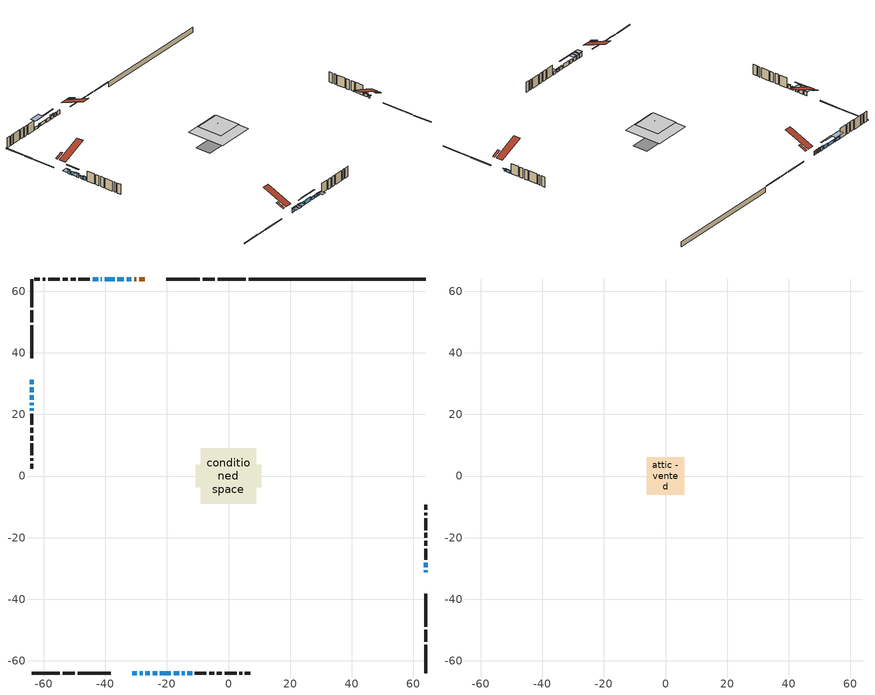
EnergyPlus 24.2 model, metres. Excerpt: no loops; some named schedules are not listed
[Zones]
conditioned space
 floor outside (Floor1 construction): -0.61,-0.61 -0.61,0.61 0.61,0.61 0.61,-0.61 z1.53
 floor adiabatic (AdiabaticFloorConstruction): -8.97,-8.97 -8.97,8.97 8.97,8.97 8.97,-8.97 z3.97
 floor foundation (Slab1 construction): -10.65,-3.7 -10.65,3.7 10.65,3.7 10.65,-3.7 z-0.91
 wall outside (RimJoist1 construction): 5.61,63.96 -3.56,63.96 / -63.96,-63.96 -54.8,-63.96 / -63.96,63.96 -63.96,54.8 / 63.96,-63.96 63.96,-54.8 z1.53:1.83
 wall outside (RimJoist2 construction): -4.48,63.96 -8.44,63.96 / -53.87,-63.96 -49.91,-63.96 / -63.96,53.87 -63.96,49.91 / 63.96,-53.87 63.96,-49.91 z1.53:1.83
 wall outside (RimJoist3 construction): -9.37,63.96 -20.14,63.96 / -48.98,-63.96 -38.22,-63.96 / -63.96,48.98 -63.96,38.22 / 63.96,-48.98 63.96,-38.22 z1.53:1.83
 wall outside (AdiabaticWallConstruction 1): -27.18,63.96 -28.96,63.96 / -29.89,63.96 -30.61,63.96 z1.53:3.56
 wall outside (AdiabaticWallConstruction): -31.17,-63.96 -29.75,-63.96 / -26.98,-63.96 -25.55,-63.96 / -63.96,31.17 -63.96,29.75 z1.53:3.46; -31.54,63.96 -33.06,63.96 z1.53:3.05; -33.99,63.96 -36.05,63.96 / -63.96,22.07 -63.96,21.21 z1.53:3.28; -36.98,63.96 -40.18,63.96 z1.53:3.13; -41.11,63.96 -41.41,63.96 z1.53:3.21; 63.96,-31.17 63.96,-30.61 z1.53:2.45; -28.82,-63.96 -27.9,-63.96 z1.53:3.51; 63.96,-29.69 63.96,-28.16 / -17.78,-63.96 -16.06,-63.96 / -15.13,-63.96 -14.26,-63.96 / -13.34,-63.96 -11.81,-63.96 / -63.96,23.86 -63.96,23 z1.53:2.85; -24.62,-63.96 -23.2,-63.96 / -63.96,26.21 -63.96,24.79 z1.53:3.38; -22.27,-63.96 -18.71,-63.96 z1.53:3.49; -63.96,28.82 -63.96,27.14 z1.53:3.34; -42.34,63.96 -44.15,63.96 z1.53:2.75
 wall outside (Wall1 construction): -45.07,63.96 -48.73,63.96 / -10.88,-63.96 -7.23,-63.96 / -63.96,20.28 -63.96,16.62 / 63.96,-27.23 63.96,-23.58 z1.53:6.41
 wall outside (Wall2 construction): -49.66,63.96 -51.29,63.96 / -6.3,-63.96 -4.67,-63.96 / -63.96,15.69 -63.96,14.06 / 63.96,-22.65 63.96,-21.02 z1.53:6.41
 wall outside (Wall3 construction): -52.22,63.96 -53.83,63.96 / -3.74,-63.96 -2.13,-63.96 / -63.96,13.13 -63.96,11.53 / 63.96,-20.09 63.96,-18.48 z1.53:6.41
 wall outside (Wall4 construction): -54.76,63.96 -58.58,63.96 / -1.2,-63.96 2.62,-63.96 / -63.96,10.6 -63.96,6.77 / 63.96,-17.55 63.96,-13.73 z1.53:6.41
 wall outside (Wall5 construction): -59.51,63.96 -60.37,63.96 / 3.55,-63.96 4.41,-63.96 / -63.96,5.84 -63.96,4.99 / 63.96,-12.8 63.96,-11.94 z1.53:6.41
 wall outside (Wall6 construction): -61.29,63.96 -63.03,63.96 / 5.34,-63.96 7.07,-63.96 / -63.96,4.06 -63.96,2.32 / 63.96,-11.01 63.96,-9.27 z1.53:6.41
 wall foundation (FoundationWall1 construction): 63.96,63.96 6.54,63.96 z-0.91:1.53
 window (WindowConstruction): -31.17,-63.96 -29.75,-63.96 z1.53:3.46
 window (WindowConstruction 8): -31.54,63.96 -33.06,63.96 z1.53:3.05
 window (WindowConstruction 9): -33.99,63.96 -36.05,63.96 z1.53:3.28
 window (WindowConstruction 10): -36.98,63.96 -40.18,63.96 z1.53:3.13
 window (WindowConstruction 11): -41.11,63.96 -41.41,63.96 z1.53:3.21
 window (WindowConstruction 19): 63.96,-31.17 63.96,-30.61 z1.53:2.44
 window (WindowConstruction 12): -28.82,-63.96 -27.9,-63.96 z1.53:3.51
 window (WindowConstruction 13): -26.98,-63.96 -25.55,-63.96 z1.53:3.46
 window (WindowConstruction 14): -63.96,31.17 -63.96,29.75 z1.53:3.46
 window (WindowConstruction 1): 63.96,-29.68 63.96,-28.16 z1.53:2.85
 window (WindowConstruction 15): -24.62,-63.96 -23.2,-63.96 z1.53:3.38
 window (WindowConstruction 16): -22.27,-63.96 -18.71,-63.96 z1.53:3.49
 window (WindowConstruction 17): -63.96,28.82 -63.96,27.14 z1.53:3.33
 window (WindowConstruction 18): -63.96,26.21 -63.96,24.79 z1.53:3.38
 window (WindowConstruction 2): -17.78,-63.96 -16.06,-63.96 z1.53:2.85
 window (WindowConstruction 3): -15.13,-63.96 -14.27,-63.96 z1.53:2.85
 window (WindowConstruction 4): -13.34,-63.96 -11.81,-63.96 z1.53:2.85
 window (WindowConstruction 5): -63.96,23.86 -63.96,23 z1.53:2.85
 window (WindowConstruction 6): -63.96,22.07 -63.96,21.21 z1.53:3.28
 window (WindowConstruction 7): -42.34,63.96 -44.14,63.96 z1.53:2.75
 door (Door): -27.18,63.96 -28.96,63.96 z1.53:3.56
 door (Door 1): -29.89,63.96 -30.61,63.96 z1.53:3.56
 ceiling adiabatic (AdiabaticFloorConstruction): 8.97,-8.97 8.97,8.97 -8.97,8.97 -8.97,-8.97 z3.97
 roof outside (Roof1 construction): -22.03,63.96,6.41 -22.03,60.39,7.89 -21.07,60.39,7.89 -21.07,63.96,6.41; -36.32,-63.96,6.41 -36.32,-60.39,7.89 -37.29,-60.39,7.89 -37.29,-63.96,6.41; -63.96,36.32,6.41 -60.39,36.32,7.89 -60.39,37.29,7.89 -63.96,37.29,6.41; 63.96,-36.32,6.41 60.39,-36.32,7.89 60.39,-37.29,7.89 63.96,-37.29,6.41
attic - vented
 floor to conditioned space (Floor2 construction Reversed): -6.16,-6.16 -6.16,6.16 6.16,6.16 6.16,-6.16 z6.41
 floor to conditioned space (Floor3 construction Reversed): -1.43,-1.43 -1.43,1.43 1.43,1.43 1.43,-1.43 z6.41
 roof outside (Roof2 construction): -26.25,63.96,6.41 -26.25,51.81,11.47 -22.96,51.81,11.47 -22.96,63.96,6.41; -32.1,-63.96,6.41 -32.1,-51.81,11.47 -35.39,-51.81,11.47 -35.39,-63.96,6.41; -63.96,32.1,6.41 -51.81,32.1,11.47 -51.81,35.39,11.47 -63.96,35.39,6.41; 63.96,-32.1,6.41 51.81,-32.1,11.47 51.81,-35.39,11.47 63.96,-35.39,6.41
shading: -29.45,-63.96 -31.47,-63.96 -31.47,-66.4 -29.45,-66.4 z3.76; -33.46,63.96 -31.14,63.96 -31.14,64.37 -33.46,64.37 z3.45; -38.49,63.96 -31.55,63.96 -31.55,64.37 -38.49,64.37 z5.72; -42.62,63.96 -34.54,63.96 -34.54,64.37 -42.62,64.37 z5.57; -43.85,63.96 -38.67,63.96 -38.67,66.4 -43.85,66.4 z5.65; 63.96,-30.31 63.96,-31.47 64.36,-31.47 64.36,-30.31 z2.74; -27.72,-63.96 -29,-63.96 -29,-66.4 -27.72,-66.4 z3.69; -25.25,-63.96 -27.27,-63.96 -27.27,-66.4 -25.25,-66.4 z3.76; -63.96,29.45 -63.96,31.47 -66.4,31.47 -66.4,29.45 z3.76; 63.96,-27.98 63.96,-29.86 64.37,-29.86 64.37,-27.98 z3.03; -20.76,-63.96 -27.06,-63.96 -27.06,-64.37 -20.76,-64.37 z5.82; -16.27,-63.96 -24.71,-63.96 -24.71,-64.37 -16.27,-64.37 z5.93; -63.96,24.7 -63.96,31.26 -64.37,31.26 -64.37,24.7 z5.78; -63.96,24.61 -63.96,26.39 -66.4,26.39 -66.4,24.61 z3.56; -15.88,-63.96 -17.96,-63.96 -17.96,-64.37 -15.88,-64.37 z3.03; -14.09,-63.96 -15.31,-63.96 -15.31,-64.37 -14.09,-64.37 z3.03; -11.63,-63.96 -13.52,-63.96 -13.52,-66.4 -11.63,-66.4 z3.03; -63.96,22.82 -63.96,24.04 -64.37,24.04 -64.37,22.82 z3.03; -63.96,21.03 -63.96,22.25 -64.37,22.25 -64.37,21.03 z3.46
[Building]
Building 1: Terrain=Suburbs
[Site:Location]
Sydney AP_NS: Latitude {deg}=46.16; Longitude {deg}=-60.05; Time Zone {hr}=-4; Elevation {m}=62; Keep Site Location Information=Yes
[Site:GroundTemperature:Shallow]
2.62187, 0.93492, 0.799824, 1.60037, 4.8141, 8.01286, 10.786, 12.5427, 12.692, 11.2632, 8.56075, 5.46011
[Site:WaterMainsTemperature]
Calculation Method=Schedule; Temperature Schedule=mains temperature schedule
[Material] Roughness=Rough; Thermal Absorptance=0.9
Name | Thickness {m} | Conductivity {W/m-K} | Density {kg/m3} | Specific Heat {J/kg-K} | Solar Absorptance | Visible Absorptance
asphalt or fiberglass shingles | 0.00635 | 0.162714 | 1121.4 | 1465.45 | 0.4 | 0.4
ceiling loosefill ins | 0.338667 | 0.0480833 | 16.02 | 1046.75 | 0.7 | 0.7
ceiling loosefill ins 1 | 0.254 | 0.0480833 | 16.02 | 1046.75 | 0.7 | 0.7
ceiling stud and cavity | 0.1397 | 0.505323 | 65.682 | 1177.47 | 0.7 | 0.7
ceiling stud and cavity 1 | 0.1397 | 0.221611 | 65.682 | 1177.47 | 0.7 | 0.7
concrete 4.0 in. | 0.1016 | 1.803125 | 2242.8 | 837.4 | 0.7 | 0.7
concrete 8.0 in. | 0.2032 | 1.803125 | 2242.8 | 837.4 | 0.7 | 0.7
door material | 0.04445 | 0.0451087 | 512.64 | 1214.23 | 0.7 | 0.7
floor covering | 0.0127 | 0.0433444 | 54.468 | 1339.84 | 0.6 | 0.6
floor rigid ins; rim joist rigid ins; wall rigid ins | 0.051816 | 0.029427 | 32.04 | 1214.23 | 0.7 | 0.7
floor rigid ins 1; wall rigid ins 1 | 0.512978 | 0.029427 | 32.04 | 1214.23 | 0.7 | 0.7
floor stud and cavity | 0.1397 | 0.0878408 | 92.3553 | 1139.71 | 0.7 | 0.7
floor stud and cavity 1 | 0.1397 | 1.75129 | 37.0049 | 1207.88 | 0.7 | 0.7
furniture material conditioned space 1 | 0.1524 | 0.115458 | 640.8 | 1214.23 | 0.6 | 0.6
gypsum board | 0.0127 | 0.160291 | 801 | 837.4 | 0.6 | 0.6
osb sheathing 0.5 in. | 0.0127 | 0.115458 | 512.64 | 1214.23 | 0.7 | 0.7
osb sheathing 0.75 in. | 0.01905 | 0.115458 | 512.64 | 1214.23 | 0.7 | 0.7
osb sheathing 2.0 in. | 0.0508 | 0.115458 | 512.64 | 1214.23 | 0.7 | 0.7
rim joist stud and cavity | 0.0508 | 0.0384369 | 125.044 | 1163.47 | 0.6 | 0.6
rim joist stud and cavity 1 | 0.0508 | 0.0364461 | 125.044 | 1163.47 | 0.6 | 0.6
rim joist stud and cavity 2 | 0.0508 | 0.0402046 | 125.044 | 1163.47 | 0.6 | 0.6
roof rigid ins | 0.103632 | 0.029427 | 32.04 | 1214.23 | 0.7 | 0.7
roof stud and cavity | 0.2032 | 0.069581 | 78.34581 | 1123.46 | 0.7 | 0.7
slab rigid ins | 0.0653415 | 0.029427 | 32.04 | 1214.23 | 0.7 | 0.7
wall stud and cavity | 0.1397 | 0.208241 | 139.0536 | 1170.24 | 0.7 | 0.7
wall stud and cavity 1 | 0.1397 | 0.178291 | 139.0536 | 1170.24 | 0.7 | 0.7
wall stud and cavity 2 | 0.1397 | 0.202397 | 139.0536 | 1170.24 | 0.7 | 0.7
wall stud and cavity 3 | 0.1397 | 0.236131 | 139.0536 | 1170.24 | 0.7 | 0.7
wall stud and cavity 4 | 0.1397 | 0.271713 | 139.0536 | 1170.24 | 0.7 | 0.7
wall stud and cavity 5 | 0.1397 | 0.414577 | 139.0536 | 1170.24 | 0.7 | 0.7
wall stud and cavity 6 | 0.0889 | 0.380278 | 52.3479 | 1209.89 | 0.7 | 0.7
wall stud and cavity 7 | 0.0889 | 0.391764 | 83.0341 | 1211.67 | 0.7 | 0.7
wood siding | 0.0254 | 0.102417 | 544.68 | 1172.36 | 0.4 | 0.4
wood siding 1; wood siding 2; wood siding 3 | 0.0254 | 0.102417 | 544.68 | 1172.36 | 0.7 | 0.7
[WindowMaterial:SimpleGlazingSystem]
Name | U-Factor {W/m2-K} | Solar Heat Gain Coefficient
WindowMaterial | 2.07985 | 0.53
WindowMaterial 1 | 2.20079 | 0.58
WindowMaterial 10 | 2.149123 | 0.49
WindowMaterial 11 | 2.16445 | 0.6
WindowMaterial 12 | 2.25303 | 0.56
WindowMaterial 13 | 2.27574 | 0.55
WindowMaterial 14 | 4.28064 | 0.65
WindowMaterial 2 | 2.3047 | 0.54
WindowMaterial 3 | 2.19511 | 0.61
WindowMaterial 4 | 2.16843 | 0.62
WindowMaterial 5 | 2.10767 | 0.64
WindowMaterial 6 | 2.09291 | 0.59
WindowMaterial 7 | 2.123572 | 0.61
WindowMaterial 8 | 2.16559 | 0.6
WindowMaterial 9 | 2.77597 | 0.33
[Construction]
AdiabaticFloorConstruction: floor stud and cavity 1, floor rigid ins 1, osb sheathing 0.75 in., floor covering
AdiabaticWallConstruction: wood siding 2, wall rigid ins 1, wall stud and cavity 6, gypsum board
AdiabaticWallConstruction 1: wood siding 3, wall rigid ins 1, wall stud and cavity 6, gypsum board
Door; Door 1: door material
Floor1 construction: floor stud and cavity, floor rigid ins, osb sheathing 0.75 in., floor covering
Floor2 construction Reversed: gypsum board, ceiling stud and cavity, ceiling loosefill ins
Floor3 construction Reversed: gypsum board, ceiling stud and cavity 1, ceiling loosefill ins 1
FoundationWall1 construction: concrete 8.0 in.
furniture construction conditioned space 1: furniture material conditioned space 1
PartitionWallConstruction: gypsum board, wall stud and cavity 7, gypsum board
RimJoist1 construction: wood siding 1, rim joist rigid ins, osb sheathing 2.0 in., rim joist stud and cavity
RimJoist2 construction: wood siding 1, rim joist rigid ins, osb sheathing 2.0 in., rim joist stud and cavity 1
RimJoist3 construction: wood siding 1, rim joist rigid ins, osb sheathing 2.0 in., rim joist stud and cavity 2
Roof1 construction: asphalt or fiberglass shingles, roof rigid ins, osb sheathing 0.75 in., roof stud and cavity, gypsum board
Roof2 construction: asphalt or fiberglass shingles
Slab1 construction: slab rigid ins, concrete 4.0 in.
Wall1 construction: wood siding, wall rigid ins, osb sheathing 0.5 in., wall stud and cavity, gypsum board
Wall2 construction: wood siding, wall rigid ins, osb sheathing 0.5 in., wall stud and cavity 1, gypsum board
Wall3 construction: wood siding, wall rigid ins, osb sheathing 0.5 in., wall stud and cavity 2, gypsum board
Wall4 construction: wood siding, wall rigid ins, osb sheathing 0.5 in., wall stud and cavity 3, gypsum board
Wall5 construction: wood siding, wall rigid ins, osb sheathing 0.5 in., wall stud and cavity 4, gypsum board
Wall6 construction: wood siding, wall rigid ins, osb sheathing 0.5 in., wall stud and cavity 5, gypsum board
WindowConstruction; WindowConstruction 13; WindowConstruction 14: WindowMaterial
WindowConstruction 1; WindowConstruction 4: WindowMaterial 1
WindowConstruction 10: WindowMaterial 8
WindowConstruction 11: WindowMaterial 9
WindowConstruction 12: WindowMaterial 10
WindowConstruction 15; WindowConstruction 18: WindowMaterial 11
WindowConstruction 16: WindowMaterial 12
WindowConstruction 17: WindowMaterial 13
WindowConstruction 19: WindowMaterial 14
WindowConstruction 2; WindowConstruction 5: WindowMaterial 2
WindowConstruction 3: WindowMaterial 3
WindowConstruction 6: WindowMaterial 4
WindowConstruction 7: WindowMaterial 5
WindowConstruction 8: WindowMaterial 6
WindowConstruction 9: WindowMaterial 7
[Zone] Multiplier=1; Part of Total Floor Area=Yes
Name | Volume {m3}
attic - vented | 129.674
conditioned space | 1304
[Space]
Name | Zone | Volume {m3}
attic - vented 1 | attic - vented | 129.674
conditioned space 1 | conditioned space | 1304
[ZoneInfiltration:EffectiveLeakageArea]
infil attic - vented 1: Zone or Space=attic - vented 1; Schedule=Always On Discrete; Effective Air Leakage Area {cm2}=5645.29; Stack Coefficient=0.000352065; Wind Coefficient=1.26774e-05
[ZoneMixing]
whole house fan mix: Zone or Space=attic - vented; Schedule=Always On Continuous; Design Flow Rate Calculation Method=Flow/Zone; Design Flow Rate {m3/s}=0; Source Zone or Space=conditioned space
[SurfaceProperty:ExposedFoundationPerimeter]
Slab1: Exposed Perimeter Calculation Method=TotalExposedPerimeter; Total Exposed Perimeter {m}=57.424
[InternalMass] Zone or ZoneList=conditioned space; Space or SpaceList=conditioned space 1
Name | Construction | Surface Area {m2}
furniture mass conditioned space 1 | furniture construction conditioned space 1 | 192.552
partition wall mass | PartitionWallConstruction | 481.381
[Lights]
interior lighting: Zone or ZoneList or Space or SpaceList=conditioned space 1; Schedule=interior lighting schedule; Design Level Calculation Method=LightingLevel; Lighting Level {W}=343.2; Return Air Fraction=0; Fraction Radiant=0.6; Fraction Visible=0.2; Fraction Replaceable=1
[People]
occupants: Zone or ZoneList or Space or SpaceList=conditioned space 1; Number of People Schedule=occupants schedule; Number of People Calculation Method=People; Number of People=3; Fraction Radiant=0.314171; Sensible Heat Fraction=0.56303; Activity Level Schedule=occupants activity schedule; Carbon Dioxide Generation Rate {m3/s-W}=0; Enable ASHRAE 55 Comfort Warnings=No; Mean Radiant Temperature Calculation Type=EnclosureAveraged
[ElectricEquipment] Zone or ZoneList or Space or SpaceList=conditioned space 1; Design Level Calculation Method=EquipmentLevel
Name | Schedule | Design Level {W} | Fraction Latent | Fraction Radiant | Fraction Lost
clothes dryer | clothes dryer schedule | 140.772 | 0.015 | 0.081 | 0.85
clothes washer | clothes washer schedule | 32.1985 | 0.03 | 0.162 | 0.7
cooking range | cooking range schedule | 215.147 | 0.08 | 0.432 | 0.2
dishwasher | dishwasher schedule | 66.8632 | 0.3 | 0.18 | 0.4
fridge | fridge schedule | 72.9452 | 0 | 0.6 | 0
mech vent bath fan 0 | mech vent bath fan 0 schedule | 75.3 | 0 | 0 | 1
mech vent bath fan 1 | mech vent bath fan 1 schedule | 75.3 | 0 | 0 | 1
mech vent house fan | mech vent house fan schedule | 59.33 | 0 | 0 | 0.5
mech vent house fan cfis | mech vent house fan cfis schedule | 0 | 0 | 0 | 0
mech vent range fan 0 | mech vent range fan 0 schedule | 57 | 0 | 0 | 1
misc plug loads | misc plug loads schedule | 494.7 | 0.045 | 0.513 | 0.1
whole house fan | Always On Discrete | 0 | 0 | 0 | 1
[OtherEquipment] Zone or ZoneList or Space or SpaceList=conditioned space 1; Design Level Calculation Method=EquipmentLevel
Name | Fuel Type | Schedule | Design Level {W} | Fraction Latent | Fraction Radiant | Fraction Lost
clothes dryer 1 | Electricity | clothes dryer schedule | 0 | 0.015 | 0.081 | 0.85
cooking range 1 | Electricity | cooking range schedule | 0 | 0.08 | 0.432 | 0.2
general water use latent | None | general water use schedule | 62.594 | 1 | 0 | 0
general water use sensible | None | general water use schedule | -61.6891 | 0 | 0.6 | 0
mech vent house fan latent load | None | Always On Discrete | 0 | 1 | 0 | 0
mech vent house fan sensible load | None | Always On Discrete | 0 | 0 | 0 | 0
water heater energy adjustment1 | FuelOilNo2 | Always On Discrete | 0.01 | 0 | 0 | 1
water heater energy adjustment2 | Electricity | Always On Discrete | 0.01 | 0 | 0 | 1
[ZoneInfiltration:DesignFlowRate] Zone or ZoneList or Space or SpaceList=conditioned space 1; Schedule=Always On Discrete; Design Flow Rate Calculation Method=Flow/Zone; Design Flow Rate {m3/s}=0
infil flow; natural vent flow; whole house fan flow
[Foundation:Kiva]
Foundation Kiva 1: Initial Indoor Air Temperature {C}=18; Wall Height Above Grade {m}=1.52997; Wall Depth Below Slab {m}=0.2032
[Foundation:Kiva:Settings]
Soil Conductivity {W/m-K}=0.849921; Soil Density {kg/m3}=1842.3; Soil Specific Heat {J/kg-K}=418.7; Ground Solar Absorptivity=0.9; Ground Thermal Absorptivity=0.9; Ground Surface Roughness {m}=0.03; Far-Field Width {m}=40; Deep-Ground Boundary Condition=ZeroFlux; Deep-Ground Depth {m}=40; Minimum Cell Dimension {m}=0.2; Maximum Cell Growth Coefficient=3; Simulation Timestep=Timestep
[Exterior:Lights]
exterior lighting: Schedule=exterior lighting schedule; Design Level {W}=75.6
[Schedule:Constant]
Name | Hourly Value
Always On Continuous; mech vent house fan schedule; mech vent house fan cfis schedule; Always On Discrete | 1
occupants activity schedule | 117.228
fridge schedule | 0
[Schedule:Week:Daily]
interior lighting schedule Week Rule - Jan1-Jan27: interior lighting schedule day, interior lighting schedule day, interior lighting schedule day, interior lighting schedule day, interior lighting schedule day, interior lighting schedule day, interior lighting schedule day, interior lighting schedule default day, interior lighting schedule default day, interior lighting schedule default day, interior lighting schedule default day, interior lighting schedule default day
interior lighting schedule Week Rule - Jan28-Feb3: interior lighting schedule day, interior lighting schedule day, interior lighting schedule day, interior lighting schedule day, interior lighting schedule day 1, interior lighting schedule day 1, interior lighting schedule day 1, interior lighting schedule default day, interior lighting schedule default day, interior lighting schedule default day, interior lighting schedule default day, interior lighting schedule default day
interior lighting schedule Week Rule - Feb4-Feb24: interior lighting schedule day 1, interior lighting schedule day 1, interior lighting schedule day 1, interior lighting schedule day 1, interior lighting schedule day 1, interior lighting schedule day 1, interior lighting schedule day 1, interior lighting schedule default day, interior lighting schedule default day, interior lighting schedule default day, interior lighting schedule default day, interior lighting schedule default day
interior lighting schedule Week Rule - Feb25-Mar3: interior lighting schedule day 1, interior lighting schedule day 1, interior lighting schedule day 1, interior lighting schedule day 1, interior lighting schedule day 2, interior lighting schedule day 2, interior lighting schedule day 2, interior lighting schedule default day, interior lighting schedule default day, interior lighting schedule default day, interior lighting schedule default day, interior lighting schedule default day
interior lighting schedule Week Rule - Mar4-Mar31: interior lighting schedule day 2, interior lighting schedule day 2, interior lighting schedule day 2, interior lighting schedule day 2, interior lighting schedule day 2, interior lighting schedule day 2, interior lighting schedule day 2, interior lighting schedule default day, interior lighting schedule default day, interior lighting schedule default day, interior lighting schedule default day, interior lighting schedule default day
interior lighting schedule Week Rule - Apr1-Apr28: interior lighting schedule day 3, interior lighting schedule day 3, interior lighting schedule day 3, interior lighting schedule day 3, interior lighting schedule day 3, interior lighting schedule day 3, interior lighting schedule day 3, interior lighting schedule default day, interior lighting schedule default day, interior lighting schedule default day, interior lighting schedule default day, interior lighting schedule default day
interior lighting schedule Week Rule - Apr29-May5: interior lighting schedule day 3, interior lighting schedule day 3, interior lighting schedule day 4, interior lighting schedule day 4, interior lighting schedule day 4, interior lighting schedule day 4, interior lighting schedule day 4, interior lighting schedule default day, interior lighting schedule default day, interior lighting schedule default day, interior lighting schedule default day, interior lighting schedule default day
interior lighting schedule Week Rule - May6-May26: interior lighting schedule day 4, interior lighting schedule day 4, interior lighting schedule day 4, interior lighting schedule day 4, interior lighting schedule day 4, interior lighting schedule day 4, interior lighting schedule day 4, interior lighting schedule default day, interior lighting schedule default day, interior lighting schedule default day, interior lighting schedule default day, interior lighting schedule default day
interior lighting schedule Week Rule - May27-Jun2: interior lighting schedule day 4, interior lighting schedule day 4, interior lighting schedule day 4, interior lighting schedule day 4, interior lighting schedule day 4, interior lighting schedule day 5, interior lighting schedule day 5, interior lighting schedule default day, interior lighting schedule default day, interior lighting schedule default day, interior lighting schedule default day, interior lighting schedule default day
interior lighting schedule Week Rule - Jun3-Jun30: interior lighting schedule day 5, interior lighting schedule day 5, interior lighting schedule day 5, interior lighting schedule day 5, interior lighting schedule day 5, interior lighting schedule day 5, interior lighting schedule day 5, interior lighting schedule default day, interior lighting schedule default day, interior lighting schedule default day, interior lighting schedule default day, interior lighting schedule default day
interior lighting schedule Week Rule - Jul1-Jul28: interior lighting schedule day 6, interior lighting schedule day 6, interior lighting schedule day 6, interior lighting schedule day 6, interior lighting schedule day 6, interior lighting schedule day 6, interior lighting schedule day 6, interior lighting schedule default day, interior lighting schedule default day, interior lighting schedule default day, interior lighting schedule default day, interior lighting schedule default day
interior lighting schedule Week Rule - Jul29-Aug4: interior lighting schedule day 6, interior lighting schedule day 6, interior lighting schedule day 6, interior lighting schedule day 7, interior lighting schedule day 7, interior lighting schedule day 7, interior lighting schedule day 7, interior lighting schedule default day, interior lighting schedule default day, interior lighting schedule default day, interior lighting schedule default day, interior lighting schedule default day
interior lighting schedule Week Rule - Aug5-Aug25: interior lighting schedule day 7, interior lighting schedule day 7, interior lighting schedule day 7, interior lighting schedule day 7, interior lighting schedule day 7, interior lighting schedule day 7, interior lighting schedule day 7, interior lighting schedule default day, interior lighting schedule default day, interior lighting schedule default day, interior lighting schedule default day, interior lighting schedule default day
interior lighting schedule Week Rule - Aug26-Sep1: interior lighting schedule day 7, interior lighting schedule day 7, interior lighting schedule day 7, interior lighting schedule day 7, interior lighting schedule day 7, interior lighting schedule day 7, interior lighting schedule day 8, interior lighting schedule default day, interior lighting schedule default day, interior lighting schedule default day, interior lighting schedule default day, interior lighting schedule default day
interior lighting schedule Week Rule - Sep2-Sep29: interior lighting schedule day 8, interior lighting schedule day 8, interior lighting schedule day 8, interior lighting schedule day 8, interior lighting schedule day 8, interior lighting schedule day 8, interior lighting schedule day 8, interior lighting schedule default day, interior lighting schedule default day, interior lighting schedule default day, interior lighting schedule default day, interior lighting schedule default day
interior lighting schedule Week Rule - Sep30-Oct6: interior lighting schedule day 8, interior lighting schedule day 9, interior lighting schedule day 9, interior lighting schedule day 9, interior lighting schedule day 9, interior lighting schedule day 9, interior lighting schedule day 9, interior lighting schedule default day, interior lighting schedule default day, interior lighting schedule default day, interior lighting schedule default day, interior lighting schedule default day
interior lighting schedule Week Rule - Oct7-Oct27: interior lighting schedule day 9, interior lighting schedule day 9, interior lighting schedule day 9, interior lighting schedule day 9, interior lighting schedule day 9, interior lighting schedule day 9, interior lighting schedule day 9, interior lighting schedule default day, interior lighting schedule default day, interior lighting schedule default day, interior lighting schedule default day, interior lighting schedule default day
interior lighting schedule Week Rule - Oct28-Nov3: interior lighting schedule day 9, interior lighting schedule day 9, interior lighting schedule day 9, interior lighting schedule day 9, interior lighting schedule day 10, interior lighting schedule day 10, interior lighting schedule day 10, interior lighting schedule default day, interior lighting schedule default day, interior lighting schedule default day, interior lighting schedule default day, interior lighting schedule default day
interior lighting schedule Week Rule - Nov4-Nov24: interior lighting schedule day 10, interior lighting schedule day 10, interior lighting schedule day 10, interior lighting schedule day 10, interior lighting schedule day 10, interior lighting schedule day 10, interior lighting schedule day 10, interior lighting schedule default day, interior lighting schedule default day, interior lighting schedule default day, interior lighting schedule default day, interior lighting schedule default day
interior lighting schedule Week Rule - Nov25-Dec1: interior lighting schedule day 10, interior lighting schedule day 10, interior lighting schedule day 10, interior lighting schedule day 10, interior lighting schedule day 10, interior lighting schedule day 10, interior lighting schedule day 11, interior lighting schedule default day, interior lighting schedule default day, interior lighting schedule default day, interior lighting schedule default day, interior lighting schedule default day
interior lighting schedule Week Rule - Dec2-Dec31: interior lighting schedule day 11, interior lighting schedule day 11, interior lighting schedule day 11, interior lighting schedule day 11, interior lighting schedule day 11, interior lighting schedule day 11, interior lighting schedule day 11, interior lighting schedule default day, interior lighting schedule default day, interior lighting schedule default day, interior lighting schedule default day, interior lighting schedule default day
occupants schedule Week Rule - Jan1-Dec31: occupants schedule day, occupants schedule day, occupants schedule day, occupants schedule day, occupants schedule day, occupants schedule day, occupants schedule day, occupants schedule default day, occupants schedule default day, occupants schedule default day, occupants schedule default day, occupants schedule default day
clothes dryer schedule Week Rule - Jan1-Dec31: clothes dryer schedule day, clothes dryer schedule day, clothes dryer schedule day, clothes dryer schedule day, clothes dryer schedule day, clothes dryer schedule day, clothes dryer schedule day, clothes dryer schedule default day, clothes dryer schedule default day, clothes dryer schedule default day, clothes dryer schedule default day, clothes dryer schedule default day
clothes washer schedule Week Rule - Jan1-Dec31: clothes washer schedule day, clothes washer schedule day, clothes washer schedule day, clothes washer schedule day, clothes washer schedule day, clothes washer schedule day, clothes washer schedule day, clothes washer schedule default day, clothes washer schedule default day, clothes washer schedule default day, clothes washer schedule default day, clothes washer schedule default day
cooking range schedule Week Rule - Jan1-Dec31: cooking range schedule day, cooking range schedule day, cooking range schedule day, cooking range schedule day, cooking range schedule day, cooking range schedule day, cooking range schedule day, cooking range schedule default day, cooking range schedule default day, cooking range schedule default day, cooking range schedule default day, cooking range schedule default day
dishwasher schedule Week Rule - Jan1-Dec31: dishwasher schedule day, dishwasher schedule day, dishwasher schedule day, dishwasher schedule day, dishwasher schedule day, dishwasher schedule day, dishwasher schedule day, dishwasher schedule default day, dishwasher schedule default day, dishwasher schedule default day, dishwasher schedule default day, dishwasher schedule default day
mech vent bath fan 0 schedule Week Rule - Jan1-Dec31: mech vent bath fan 0 schedule day, mech vent bath fan 0 schedule day, mech vent bath fan 0 schedule day, mech vent bath fan 0 schedule day, mech vent bath fan 0 schedule day, mech vent bath fan 0 schedule day, mech vent bath fan 0 schedule day, mech vent bath fan 0 schedule default day, mech vent bath fan 0 schedule default day, mech vent bath fan 0 schedule default day, mech vent bath fan 0 schedule default day, mech vent bath fan 0 schedule default day
mech vent bath fan 1 schedule Week Rule - Jan1-Dec31: mech vent bath fan 1 schedule day, mech vent bath fan 1 schedule day, mech vent bath fan 1 schedule day, mech vent bath fan 1 schedule day, mech vent bath fan 1 schedule day, mech vent bath fan 1 schedule day, mech vent bath fan 1 schedule day, mech vent bath fan 1 schedule default day, mech vent bath fan 1 schedule default day, mech vent bath fan 1 schedule default day, mech vent bath fan 1 schedule default day, mech vent bath fan 1 schedule default day
mech vent range fan 0 schedule Week Rule - Jan1-Dec31: mech vent range fan 0 schedule day, mech vent range fan 0 schedule day, mech vent range fan 0 schedule day, mech vent range fan 0 schedule day, mech vent range fan 0 schedule day, mech vent range fan 0 schedule day, mech vent range fan 0 schedule day, mech vent range fan 0 schedule default day, mech vent range fan 0 schedule default day, mech vent range fan 0 schedule default day, mech vent range fan 0 schedule default day, mech vent range fan 0 schedule default day
misc plug loads schedule Week Rule - Jan1-Dec31: misc plug loads schedule day, misc plug loads schedule day, misc plug loads schedule day, misc plug loads schedule day, misc plug loads schedule day, misc plug loads schedule day, misc plug loads schedule day, misc plug loads schedule default day, misc plug loads schedule default day, misc plug loads schedule default day, misc plug loads schedule default day, misc plug loads schedule default day
general water use schedule Week Rule - Jan1-Dec31: general water use schedule day, general water use schedule day, general water use schedule day, general water use schedule day, general water use schedule day, general water use schedule day, general water use schedule day, general water use schedule default day, general water use schedule default day, general water use schedule default day, general water use schedule default day, general water use schedule default day
[Schedule:Year]
interior lighting schedule: interior lighting schedule Week Rule - Jan1-Jan27, 1, 1, 1, 27, interior lighting schedule Week Rule - Jan28-Feb3, 1, 28, 2, 3, interior lighting schedule Week Rule - Feb4-Feb24, 2, 4, 2, 24, interior lighting schedule Week Rule - Feb25-Mar3, 2, 25, 3, 3, interior lighting schedule Week Rule - Mar4-Mar31, 3, 4, 3, 31, interior lighting schedule Week Rule - Apr1-Apr28, 4, 1, 4, 28, interior lighting schedule Week Rule - Apr29-May5, 4, 29, 5, 5, interior lighting schedule Week Rule - May6-May26, 5, 6, 5, 26, interior lighting schedule Week Rule - May27-Jun2, 5, 27, 6, 2, interior lighting schedule Week Rule - Jun3-Jun30, 6, 3, 6, 30, interior lighting schedule Week Rule - Jul1-Jul28, 7, 1, 7, 28, interior lighting schedule Week Rule - Jul29-Aug4, 7, 29, 8, 4, interior lighting schedule Week Rule - Aug5-Aug25, 8, 5, 8, 25, interior lighting schedule Week Rule - Aug26-Sep1, 8, 26, 9, 1, interior lighting schedule Week Rule - Sep2-Sep29, 9, 2, 9, 29, interior lighting schedule Week Rule - Sep30-Oct6, 9, 30, 10, 6, interior lighting schedule Week Rule - Oct7-Oct27, 10, 7, 10, 27, interior lighting schedule Week Rule - Oct28-Nov3, 10, 28, 11, 3, interior lighting schedule Week Rule - Nov4-Nov24, 11, 4, 11, 24, interior lighting schedule Week Rule - Nov25-Dec1, 11, 25, 12, 1, interior lighting schedule Week Rule - Dec2-Dec31, 12, 2, 12, 31
occupants schedule: occupants schedule Week Rule - Jan1-Dec31, 1, 1, 12, 31
clothes dryer schedule: clothes dryer schedule Week Rule - Jan1-Dec31, 1, 1, 12, 31
clothes washer schedule: clothes washer schedule Week Rule - Jan1-Dec31, 1, 1, 12, 31
cooking range schedule: cooking range schedule Week Rule - Jan1-Dec31, 1, 1, 12, 31
dishwasher schedule: dishwasher schedule Week Rule - Jan1-Dec31, 1, 1, 12, 31
mech vent bath fan 0 schedule: mech vent bath fan 0 schedule Week Rule - Jan1-Dec31, 1, 1, 12, 31
mech vent bath fan 1 schedule: mech vent bath fan 1 schedule Week Rule - Jan1-Dec31, 1, 1, 12, 31
mech vent range fan 0 schedule: mech vent range fan 0 schedule Week Rule - Jan1-Dec31, 1, 1, 12, 31
misc plug loads schedule: misc plug loads schedule Week Rule - Jan1-Dec31, 1, 1, 12, 31
general water use schedule: general water use schedule Week Rule - Jan1-Dec31, 1, 1, 12, 31
exterior lighting schedule: exterior lighting schedule Week Rule - Jan1-Jan27, 1, 1, 1, 27, exterior lighting schedule Week Rule - Jan28-Feb3, 1, 28, 2, 3, exterior lighting schedule Week Rule - Feb4-Feb24, 2, 4, 2, 24, exterior lighting schedule Week Rule - Feb25-Mar3, 2, 25, 3, 3, exterior lighting schedule Week Rule - Mar4-Mar31, 3, 4, 3, 31, exterior lighting schedule Week Rule - Apr1-Apr28, 4, 1, 4, 28, exterior lighting schedule Week Rule - Apr29-May5, 4, 29, 5, 5, exterior lighting schedule Week Rule - May6-May26, 5, 6, 5, 26, exterior lighting schedule Week Rule - May27-Jun2, 5, 27, 6, 2, exterior lighting schedule Week Rule - Jun3-Jun30, 6, 3, 6, 30, exterior lighting schedule Week Rule - Jul1-Jul28, 7, 1, 7, 28, exterior lighting schedule Week Rule - Jul29-Aug4, 7, 29, 8, 4, exterior lighting schedule Week Rule - Aug5-Aug25, 8, 5, 8, 25, exterior lighting schedule Week Rule - Aug26-Sep1, 8, 26, 9, 1, exterior lighting schedule Week Rule - Sep2-Sep29, 9, 2, 9, 29, exterior lighting schedule Week Rule - Sep30-Oct6, 9, 30, 10, 6, exterior lighting schedule Week Rule - Oct7-Oct27, 10, 7, 10, 27, exterior lighting schedule Week Rule - Oct28-Nov3, 10, 28, 11, 3, exterior lighting schedule Week Rule - Nov4-Nov24, 11, 4, 11, 24, exterior lighting schedule Week Rule - Nov25-Dec1, 11, 25, 12, 1, exterior lighting schedule Week Rule - Dec2-Dec31, 12, 2, 12, 31
[Schedule:Compact]
mains temperature schedule: Through: 01/01, For: AllDays, Until: 24:00, 6.99889, Through: 01/02, For: AllDays, Until: 24:00, 6.94278, Through: 01/03, For: AllDays, Until: 24:00, 6.88722, Through: 01/04, For: AllDays, Until: 24:00, 6.83278, Through: 01/05, For: AllDays, Until: 24:00, 6.77944, Through: 01/06, For: AllDays, Until: 24:00, 6.72722, Through: 01/07, For: AllDays, Until: 24:00, 6.67556, Through: 01/08, For: AllDays, Until: 24:00, 6.62444, Through: 01/09, For: AllDays, Until: 24:00, 6.575, Through: 01/10, For: AllDays, Until: 24:00, 6.52611, Through: 01/11, For: AllDays, Until: 24:00, 6.47889, Through: 01/12, For: AllDays, Until: 24:00, 6.43222, Through: 01/13, For: AllDays, Until: 24:00, 6.38611, Through: 01/14, For: AllDays, Until: 24:00, 6.34167, Through: 01/15, For: AllDays, Until: 24:00, 6.29833, Through: 01/16, For: AllDays, Until: 24:00, 6.25556, Through: 01/17, For: AllDays, Until: 24:00, 6.21444, Through: 01/18, For: AllDays, Until: 24:00, 6.17389, Through: 01/19, For: AllDays, Until: 24:00, 6.135, Through: 01/20, For: AllDays, Until: 24:00, 6.09667, Through: 01/21, For: AllDays, Until: 24:00, 6.06, Through: 01/22, For: AllDays, Until: 24:00, 6.02389, Through: 01/23, For: AllDays, Until: 24:00, 5.98944, Through: 01/24, For: AllDays, Until: 24:00, 5.95611, Through: 01/25, For: AllDays, Until: 24:00, 5.92333, Through: 01/26, For: AllDays, Until: 24:00, 5.89222, Through: 01/27, For: AllDays, Until: 24:00, 5.86278, Through: 01/28, For: AllDays, Until: 24:00, 5.83389, Through: 01/29, For: AllDays, Until: 24:00, 5.80611, Through: 01/30, For: AllDays, Until: 24:00, 5.78, Through: 01/31, For: AllDays, Until: 24:00, 5.755, Through: 02/01, For: AllDays, Until: 24:00, 5.73111, Through: 02/02, For: AllDays, Until: 24:00, 5.70833, Through: 02/03, For: AllDays, Until: 24:00, 5.68722, Through: 02/04, For: AllDays, Until: 24:00, 5.66667, Through: 02/05, For: AllDays, Until: 24:00, 5.64778, Through: 02/06, For: AllDays, Until: 24:00, 5.63056, Through: 02/07, For: AllDays, Until: 24:00, 5.61389, Through: 02/08, For: AllDays, Until: 24:00, 5.59889, Through: 02/09, For: AllDays, Until: 24:00, 5.585, Through: 02/10, For: AllDays, Until: 24:00, 5.57278, Through: 02/11, For: AllDays, Until: 24:00, 5.56167, Through: 02/12, For: AllDays, Until: 24:00, 5.55167, Through: 02/13, For: AllDays, Until: 24:00, 5.54278, Through: 02/14, For: AllDays, Until: 24:00, 5.53556, Through: 02/15, For: AllDays, Until: 24:00, 5.52944, Through: 02/16, For: AllDays, Until: 24:00, 5.52444, Through: 02/17, For: AllDays, Until: 24:00, 5.52111, Through: 02/18, For: AllDays, Until: 24:00, 5.51889, Through: 02/19, For: AllDays, Until: 24:00, 5.51833, Through: 02/20, For: AllDays, Until: 24:00, 5.51889, Through: 02/21, For: AllDays, Until: 24:00, 5.52056, Through: 02/22, For: AllDays, Until: 24:00, 5.52333, Through: 02/23, For: AllDays, Until: 24:00, 5.52778, Through: 02/24, For: AllDays, Until: 24:00, 5.53333, Through: 02/25, For: AllDays, Until: 24:00, 5.54056, Through: 02/26, For: AllDays, Until: 24:00, 5.54833, Through: 02/27, For: AllDays, Until: 24:00, 5.55833, Through: 02/28, For: AllDays, Until: 24:00, 5.56889, Through: 03/01, For: AllDays, Until: 24:00, 5.58111, Through: 03/02, For: AllDays, Until: 24:00, 5.59444, Through: 03/03, For: AllDays, Until: 24:00, 5.60889, Through: 03/04, For: AllDays, Until: 24:00, 5.625, Through: 03/05, For: AllDays, Until: 24:00, 5.64222, Through: 03/06, For: AllDays, Until: 24:00, 5.66056, Through: 03/07, For: AllDays, Until: 24:00, 5.68056, Through: 03/08, For: AllDays, Until: 24:00, 5.70167, Through: 03/09, For: AllDays, Until: 24:00, 5.72389, Through: 03/10, For: AllDays, Until: 24:00, 5.74722, Through: 03/11, For: AllDays, Until: 24:00, 5.77167, Through: 03/12, For: AllDays, Until: 24:00, 5.79778, Through: 03/13, For: AllDays, Until: 24:00, 5.825, Through: 03/14, For: AllDays, Until: 24:00, 5.85333, Through: 03/15, For: AllDays, Until: 24:00, 5.88278, Through: 03/16, For: AllDays, Until: 24:00, 5.91333, Through: 03/17, For: AllDays, Until: 24:00, 5.94556, Through: 03/18, For: AllDays, Until: 24:00, 5.97889, Through: 03/19, For: AllDays, Until: 24:00, 6.01278, Through: 03/20, For: AllDays, Until: 24:00, 6.04833, Through: 03/21, For: AllDays, Until: 24:00, 6.085, Through: 03/22, For: AllDays, Until: 24:00, 6.12278, Through: 03/23, For: AllDays, Until: 24:00, 6.16167, Through: 03/24, For: AllDays, Until: 24:00, 6.20167, Through: 03/25, For: AllDays, Until: 24:00, 6.24222, Through: 03/26, For: AllDays, Until: 24:00, 6.28444, Through: 03/27, For: AllDays, Until: 24:00, 6.32778, Through: 03/28, For: AllDays, Until: 24:00, 6.37222, Through: 03/29, For: AllDays, Until: 24:00, 6.41722, Through: 03/30, For: AllDays, Until: 24:00, 6.46389, Through: 03/31, For: AllDays, Until: 24:00, 6.51111, Through: 04/01, For: AllDays, Until: 24:00, 6.55944, Through: 04/02, For: AllDays, Until: 24:00, 6.60889, Through: 04/03, For: AllDays, Until: 24:00, 6.65944, Through: 04/04, For: AllDays, Until: 24:00, 6.71056, Through: 04/05, For: AllDays, Until: 24:00, 6.76278, Through: 04/06, For: AllDays, Until: 24:00, 6.81611, Through: 04/07, For: AllDays, Until: 24:00, 6.87, Through: 04/08, For: AllDays, Until: 24:00, 6.925, Through: 04/09, For: AllDays, Until: 24:00, 6.98111, Through: 04/10, For: AllDays, Until: 24:00, 7.03778, Through: 04/11, For: AllDays, Until: 24:00, 7.09556, Through: 04/12, For: AllDays, Until: 24:00, 7.15389, Through: 04/13, For: AllDays, Until: 24:00, 7.21333, Through: 04/14, For: AllDays, Until: 24:00, 7.27333, Through: 04/15, For: AllDays, Until: 24:00, 7.33389, Through: 04/16, For: AllDays, Until: 24:00, 7.39556, Through: 04/17, For: AllDays, Until: 24:00, 7.45778, Through: 04/18, For: AllDays, Until: 24:00, 7.52111, Through: 04/19, For: AllDays, Until: 24:00, 7.585, Through: 04/20, For: AllDays, Until: 24:00, 7.64944, Through: 04/21, For: AllDays, Until: 24:00, 7.71444, Through: 04/22, For: AllDays, Until: 24:00, 7.78, Through: 04/23, For: AllDays, Until: 24:00, 7.84667, Through: 04/24, For: AllDays, Until: 24:00, 7.91389, Through: 04/25, For: AllDays, Until: 24:00, 7.98111, Through: 04/26, For: AllDays, Until: 24:00, 8.04944, Through: 04/27, For: AllDays, Until: 24:00, 8.11833, Through: 04/28, For: AllDays, Until: 24:00, 8.18778, Through: 04/29, For: AllDays, Until: 24:00, 8.25722, Through: 04/30, For: AllDays, Until: 24:00, 8.32778, Through: 05/01, For: AllDays, Until: 24:00, 8.39833, Through: 05/02, For: AllDays, Until: 24:00, 8.46944, Through: 05/03, For: AllDays, Until: 24:00, 8.54111, Through: 05/04, For: AllDays, Until: 24:00, 8.61333, Through: 05/05, For: AllDays, Until: 24:00, 8.68556, Through: 05/06, For: AllDays, Until: 24:00, 8.75833, Through: 05/07, For: AllDays, Until: 24:00, 8.83167, Through: 05/08, For: AllDays, Until: 24:00, 8.905, Through: 05/09, For: AllDays, Until: 24:00, 8.97889, Through: 05/10, For: AllDays, Until: 24:00, 9.05278, Through: 05/11, For: AllDays, Until: 24:00, 9.12722, Through: 05/12, For: AllDays, Until: 24:00, 9.20167, Through: 05/13, For: AllDays, Until: 24:00, 9.27667, Through: 05/14, For: AllDays, Until: 24:00, 9.35111, Through: 05/15, For: AllDays, Until: 24:00, 9.42611, Through: 05/16, For: AllDays, Until: 24:00, 9.50167, Through: 05/17, For: AllDays, Until: 24:00, 9.57667, Through: 05/18, For: AllDays, Until: 24:00, 9.65222, Through: 05/19, For: AllDays, Until: 24:00, 9.72778, Through: 05/20, For: AllDays, Until: 24:00, 9.80333, Through: 05/21, For: AllDays, Until: 24:00, 9.87889, Through: 05/22, For: AllDays, Until: 24:00, 9.95444, Through: 05/23, For: AllDays, Until: 24:00, 10.0306, Through: 05/24, For: AllDays, Until: 24:00, 10.1061, Through: 05/25, For: AllDays, Until: 24:00, 10.1811, Through: 05/26, For: AllDays, Until: 24:00, 10.2567, Through: 05/27, For: AllDays, Until: 24:00, 10.3322, Through: 05/28, For: AllDays, Until: 24:00, 10.4072, Through: 05/29, For: AllDays, Until: 24:00, 10.4822, Through: 05/30, For: AllDays, Until: 24:00, 10.5572, Through: 05/31, For: AllDays, Until: 24:00, 10.6322, Through: 06/01, For: AllDays, Until: 24:00, 10.7067, Through: 06/02, For: AllDays, Until: 24:00, 10.7806, Through: 06/03, For: AllDays, Until: 24:00, 10.8544, Through: 06/04, For: AllDays, Until: 24:00, 10.9283, Through: 06/05, For: AllDays, Until: 24:00, 11.0017, Through: 06/06, For: AllDays, Until: 24:00, 11.075, Through: 06/07, For: AllDays, Until: 24:00, 11.1478, Through: 06/08, For: AllDays, Until: 24:00, 11.22, Through: 06/09, For: AllDays, Until: 24:00, 11.2922, Through: 06/10, For: AllDays, Until: 24:00, 11.3633, Through: 06/11, For: AllDays, Until: 24:00, 11.4344, Through: 06/12, For: AllDays, Until: 24:00, 11.5056, Through: 06/13, For: AllDays, Until: 24:00, 11.5756, Through: 06/14, For: AllDays, Until: 24:00, 11.6456, Through: 06/15, For: AllDays, Until: 24:00, 11.7144, Through: 06/16, For: AllDays, Until: 24:00, 11.7833, Through: 06/17, For: AllDays, Until: 24:00, 11.8517, Through: 06/18, For: AllDays, Until: 24:00, 11.9189, Through: 06/19, For: AllDays, Until: 24:00, 11.9861, Through: 06/20, For: AllDays, Until: 24:00, 12.0522, Through: 06/21, For: AllDays, Until: 24:00, 12.1178, Through: 06/22, For: AllDays, Until: 24:00, 12.1833, Through: 06/23, For: AllDays, Until: 24:00, 12.2472, Through: 06/24, For: AllDays, Until: 24:00, 12.3111, Through: 06/25, For: AllDays, Until: 24:00, 12.3739, Through: 06/26, For: AllDays, Until: 24:00, 12.4367, Through: 06/27, For: AllDays, Until: 24:00, 12.4978, Through: 06/28, For: AllDays, Until: 24:00, 12.5589, Through: 06/29, For: AllDays, Until: 24:00, 12.6189, Through: 06/30, For: AllDays, Until: 24:00, 12.6778, Through: 07/01, For: AllDays, Until: 24:00, 12.7361, Through: 07/02, For: AllDays, Until: 24:00, 12.7939, Through: 07/03, For: AllDays, Until: 24:00, 12.8506, Through: 07/04, For: AllDays, Until: 24:00, 12.9061, Through: 07/05, For: AllDays, Until: 24:00, 12.9611, Through: 07/06, For: AllDays, Until: 24:00, 13.015, Through: 07/07, For: AllDays, Until: 24:00, 13.0678, Through: 07/08, For: AllDays, Until: 24:00, 13.12, Through: 07/09, For: AllDays, Until: 24:00, 13.1711, Through: 07/10, For: AllDays, Until: 24:00, 13.2217, Through: 07/11, For: AllDays, Until: 24:00, 13.2711, Through: 07/12, For: AllDays, Until: 24:00, 13.3189, Through: 07/13, For: AllDays, Until: 24:00, 13.3661, Through: 07/14, For: AllDays, Until: 24:00, 13.4128, Through: 07/15, For: AllDays, Until: 24:00, 13.4578, Through: 07/16, For: AllDays, Until: 24:00, 13.5017, Through: 07/17, For: AllDays, Until: 24:00, 13.545, Through: 07/18, For: AllDays, Until: 24:00, 13.5867, Through: 07/19, For: AllDays, Until: 24:00, 13.6278, Through: 07/20, For: AllDays, Until: 24:00, 13.6678, Through: 07/21, For: AllDays, Until: 24:00, 13.7061, Through: 07/22, For: AllDays, Until: 24:00, 13.7439, Through: 07/23, For: AllDays, Until: 24:00, 13.7806, Through: 07/24, For: AllDays, Until: 24:00, 13.8156, Through: 07/25, For: AllDays, Until: 24:00, 13.85, Through: 07/26, For: AllDays, Until: 24:00, 13.8828, Through: 07/27, For: AllDays, Until: 24:00, 13.9144, Through: 07/28, For: AllDays, Until: 24:00, 13.945, Through: 07/29, For: AllDays, Until: 24:00, 13.9744, Through: 07/30, For: AllDays, Until: 24:00, 14.0028, Through: 07/31, For: AllDays, Until: 24:00, 14.0294, Through: 08/01, For: AllDays, Until: 24:00, 14.0556, Through: 08/02, For: AllDays, Until: 24:00, 14.08, Through: 08/03, For: AllDays, Until: 24:00, 14.1033, Through: 08/04, For: AllDays, Until: 24:00, 14.1256, Through: 08/05, For: AllDays, Until: 24:00, 14.1461, Through: 08/06, For: AllDays, Until: 24:00, 14.1656, Through: 08/07, For: AllDays, Until: 24:00, 14.1839, Through: 08/08, For: AllDays, Until: 24:00, 14.2011, Through: 08/09, For: AllDays, Until: 24:00, 14.2172, Through: 08/10, For: AllDays, Until: 24:00, 14.2317, Through: 08/11, For: AllDays, Until: 24:00, 14.2444, Through: 08/12, For: AllDays, Until: 24:00, 14.2567, Through: 08/13, For: AllDays, Until: 24:00, 14.2672, Through: 08/14, For: AllDays, Until: 24:00, 14.2767, Through: 08/15, For: AllDays, Until: 24:00, 14.2844, Through: 08/16, For: AllDays, Until: 24:00, 14.2917, Through: 08/17, For: AllDays, Until: 24:00, 14.2972, Through: 08/18, For: AllDays, Until: 24:00, 14.3011, Through: 08/19, For: AllDays, Until: 24:00, 14.3039, Through: 08/20, For: AllDays, Until: 24:00, 14.3056, Through: 08/21, For: AllDays, Until: 24:00, 14.3061, Through: 08/22, For: AllDays, Until: 24:00, 14.305, Through: 08/23, For: AllDays, Until: 24:00, 14.3028, Through: 08/24, For: AllDays, Until: 24:00, 14.2989, Through: 08/25, For: AllDays, Until: 24:00, 14.2939, Through: 08/26, For: AllDays, Until: 24:00, 14.2878, Through: 08/27, For: AllDays, Until: 24:00, 14.28, Through: 08/28, For: AllDays, Until: 24:00, 14.2717, Through: 08/29, For: AllDays, Until: 24:00, 14.2611, Through: 08/30, For: AllDays, Until: 24:00, 14.25, Through: 08/31, For: AllDays, Until: 24:00, 14.2372, Through: 09/01, For: AllDays, Until: 24:00, 14.2233, Through: 09/02, For: AllDays, Until: 24:00, 14.2083, Through: 09/03, For: AllDays, Until: 24:00, 14.1917, Through: 09/04, For: AllDays, Until: 24:00, 14.1739, Through: 09/05, For: AllDays, Until: 24:00, 14.155, Through: 09/06, For: AllDays, Until: 24:00, 14.1344, Through: 09/07, For: AllDays, Until: 24:00, 14.1128, Through: 09/08, For: AllDays, Until: 24:00, 14.09, Through: 09/09, For: AllDays, Until: 24:00, 14.0661, Through: 09/10, For: AllDays, Until: 24:00, 14.0411, Through: 09/11, For: AllDays, Until: 24:00, 14.0144, Through: 09/12, For: AllDays, Until: 24:00, 13.9867, Through: 09/13, For: AllDays, Until: 24:00, 13.9578, Through: 09/14, For: AllDays, Until: 24:00, 13.9278, Through: 09/15, For: AllDays, Until: 24:00, 13.8967, Through: 09/16, For: AllDays, Until: 24:00, 13.8639, Through: 09/17, For: AllDays, Until: 24:00, 13.8306, Through: 09/18, For: AllDays, Until: 24:00, 13.7956, Through: 09/19, For: AllDays, Until: 24:00, 13.7594, Through: 09/20, For: AllDays, Until: 24:00, 13.7228, Through: 09/21, For: AllDays, Until: 24:00, 13.6844, Through: 09/22, For: AllDays, Until: 24:00, 13.645, Through: 09/23, For: AllDays, Until: 24:00, 13.6044, Through: 09/24, For: AllDays, Until: 24:00, 13.5628, Through: 09/25, For: AllDays, Until: 24:00, 13.5206, Through: 09/26, For: AllDays, Until: 24:00, 13.4767, Through: 09/27, For: AllDays, Until: 24:00, 13.4322, Through: 09/28, For: AllDays, Until: 24:00, 13.3861, Through: 09/29, For: AllDays, Until: 24:00, 13.3394, Through: 09/30, For: AllDays, Until: 24:00, 13.2917, Through: 10/01, For: AllDays, Until: 24:00, 13.2428, Through: 10/02, For: AllDays, Until: 24:00, 13.1928, Through: 10/03, For: AllDays, Until: 24:00, 13.1422, Through: 10/04, For: AllDays, Until: 24:00, 13.0906, Through: 10/05, For: AllDays, Until: 24:00, 13.0378, Through: 10/06, For: AllDays, Until: 24:00, 12.9844, Through: 10/07, For: AllDays, Until: 24:00, 12.9294, Through: 10/08, For: AllDays, Until: 24:00, 12.8744, Through: 10/09, For: AllDays, Until: 24:00, 12.8178, Through: 10/10, For: AllDays, Until: 24:00, 12.7611, Through: 10/11, For: AllDays, Until: 24:00, 12.7028, Through: 10/12, For: AllDays, Until: 24:00, 12.6439, Through: 10/13, For: AllDays, Until: 24:00, 12.5844, Through: 10/14, For: AllDays, Until: 24:00, 12.5239, Through: 10/15, For: AllDays, Until: 24:00, 12.4628, Through: 10/16, For: AllDays, Until: 24:00, 12.4011, Through: 10/17, For: AllDays, Until: 24:00, 12.3383, Through: 10/18, For: AllDays, Until: 24:00, 12.275, Through: 10/19, For: AllDays, Until: 24:00, 12.2106, Through: 10/20, For: AllDays, Until: 24:00, 12.1461, Through: 10/21, For: AllDays, Until: 24:00, 12.0806, Through: 10/22, For: AllDays, Until: 24:00, 12.0144, Through: 10/23, For: AllDays, Until: 24:00, 11.9478, Through: 10/24, For: AllDays, Until: 24:00, 11.8806, Through: 10/25, For: AllDays, Until: 24:00, 11.8128, Through: 10/26, For: AllDays, Until: 24:00, 11.7439, Through: 10/27, For: AllDays, Until: 24:00, 11.675, Through: 10/28, For: AllDays, Until: 24:00, 11.6056, Through: 10/29, For: AllDays, Until: 24:00, 11.5356, Through: 10/30, For: AllDays, Until: 24:00, 11.465, Through: 10/31, For: AllDays, Until: 24:00, 11.3939, Through: 11/01, For: AllDays, Until: 24:00, 11.3228, Through: 11/02, For: AllDays, Until: 24:00, 11.2511, Through: 11/03, For: AllDays, Until: 24:00, 11.1789, Through: 11/04, For: AllDays, Until: 24:00, 11.1061, Through: 11/05, For: AllDays, Until: 24:00, 11.0333, Through: 11/06, For: AllDays, Until: 24:00, 10.96, Through: 11/07, For: AllDays, Until: 24:00, 10.8861, Through: 11/08, For: AllDays, Until: 24:00, 10.8122, Through: 11/09, For: AllDays, Until: 24:00, 10.7383, Through: 11/10, For: AllDays, Until: 24:00, 10.6639, Through: 11/11, For: AllDays, Until: 24:00, 10.5894, Through: 11/12, For: AllDays, Until: 24:00, 10.5144, Through: 11/13, For: AllDays, Until: 24:00, 10.4394, Through: 11/14, For: AllDays, Until: 24:00, 10.3644, Through: 11/15, For: AllDays, Until: 24:00, 10.2889, Through: 11/16, For: AllDays, Until: 24:00, 10.2139, Through: 11/17, For: AllDays, Until: 24:00, 10.1383, Through: 11/18, For: AllDays, Until: 24:00, 10.0628, Through: 11/19, For: AllDays, Until: 24:00, 9.98722, Through: 11/20, For: AllDays, Until: 24:00, 9.91167, Through: 11/21, For: AllDays, Until: 24:00, 9.83611, Through: 11/22, For: AllDays, Until: 24:00, 9.76, Through: 11/23, For: AllDays, Until: 24:00, 9.68444, Through: 11/24, For: AllDays, Until: 24:00, 9.60944, Through: 11/25, For: AllDays, Until: 24:00, 9.53389, Through: 11/26, For: AllDays, Until: 24:00, 9.45833, Through: 11/27, For: AllDays, Until: 24:00, 9.38333, Through: 11/28, For: AllDays, Until: 24:00, 9.30833, Through: 11/29, For: AllDays, Until: 24:00, 9.23389, Through: 11/30, For: AllDays, Until: 24:00, 9.15889, Through: 12/01, For: AllDays, Until: 24:00, 9.08444, Through: 12/02, For: AllDays, Until: 24:00, 9.01056, Through: 12/03, For: AllDays, Until: 24:00, 8.93667, Through: 12/04, For: AllDays, Until: 24:00, 8.86333, Through: 12/05, For: AllDays, Until: 24:00, 8.79, Through: 12/06, For: AllDays, Until: 24:00, 8.71667, Through: 12/07, For: AllDays, Until: 24:00, 8.64444, Through: 12/08, For: AllDays, Until: 24:00, 8.57222, Through: 12/09, For: AllDays, Until: 24:00, 8.5, Through: 12/10, For: AllDays, Until: 24:00, 8.42889, Through: 12/11, For: AllDays, Until: 24:00, 8.35778, Through: 12/12, For: AllDays, Until: 24:00, 8.28722, Through: 12/13, For: AllDays, Until: 24:00, 8.21722, Through: 12/14, For: AllDays, Until: 24:00, 8.14778, Through: 12/15, For: AllDays, Until: 24:00, 8.07889, Through: 12/16, For: AllDays, Until: 24:00, 8.01056, Through: 12/17, For: AllDays, Until: 24:00, 7.94278, Through: 12/18, For: AllDays, Until: 24:00, 7.87556, Through: 12/19, For: AllDays, Until: 24:00, 7.80889, Through: 12/20, For: AllDays, Until: 24:00, 7.74278, Through: 12/21, For: AllDays, Until: 24:00, 7.67722, Through: 12/22, For: AllDays, Until: 24:00, 7.61222, Through: 12/23, For: AllDays, Until: 24:00, 7.54833, Through: 12/24, For: AllDays, Until: 24:00, 7.485, Through: 12/25, For: AllDays, Until: 24:00, 7.42222, Through: 12/26, For: AllDays, Until: 24:00, 7.36, Through: 12/27, For: AllDays, Until: 24:00, 7.29889, Through: 12/28, For: AllDays, Until: 24:00, 7.23889, Through: 12/29, For: AllDays, Until: 24:00, 7.17889, Through: 12/30, For: AllDays, Until: 24:00, 7.12056, Through: 12/31, For: AllDays, Until: 24:00, 7.06222
